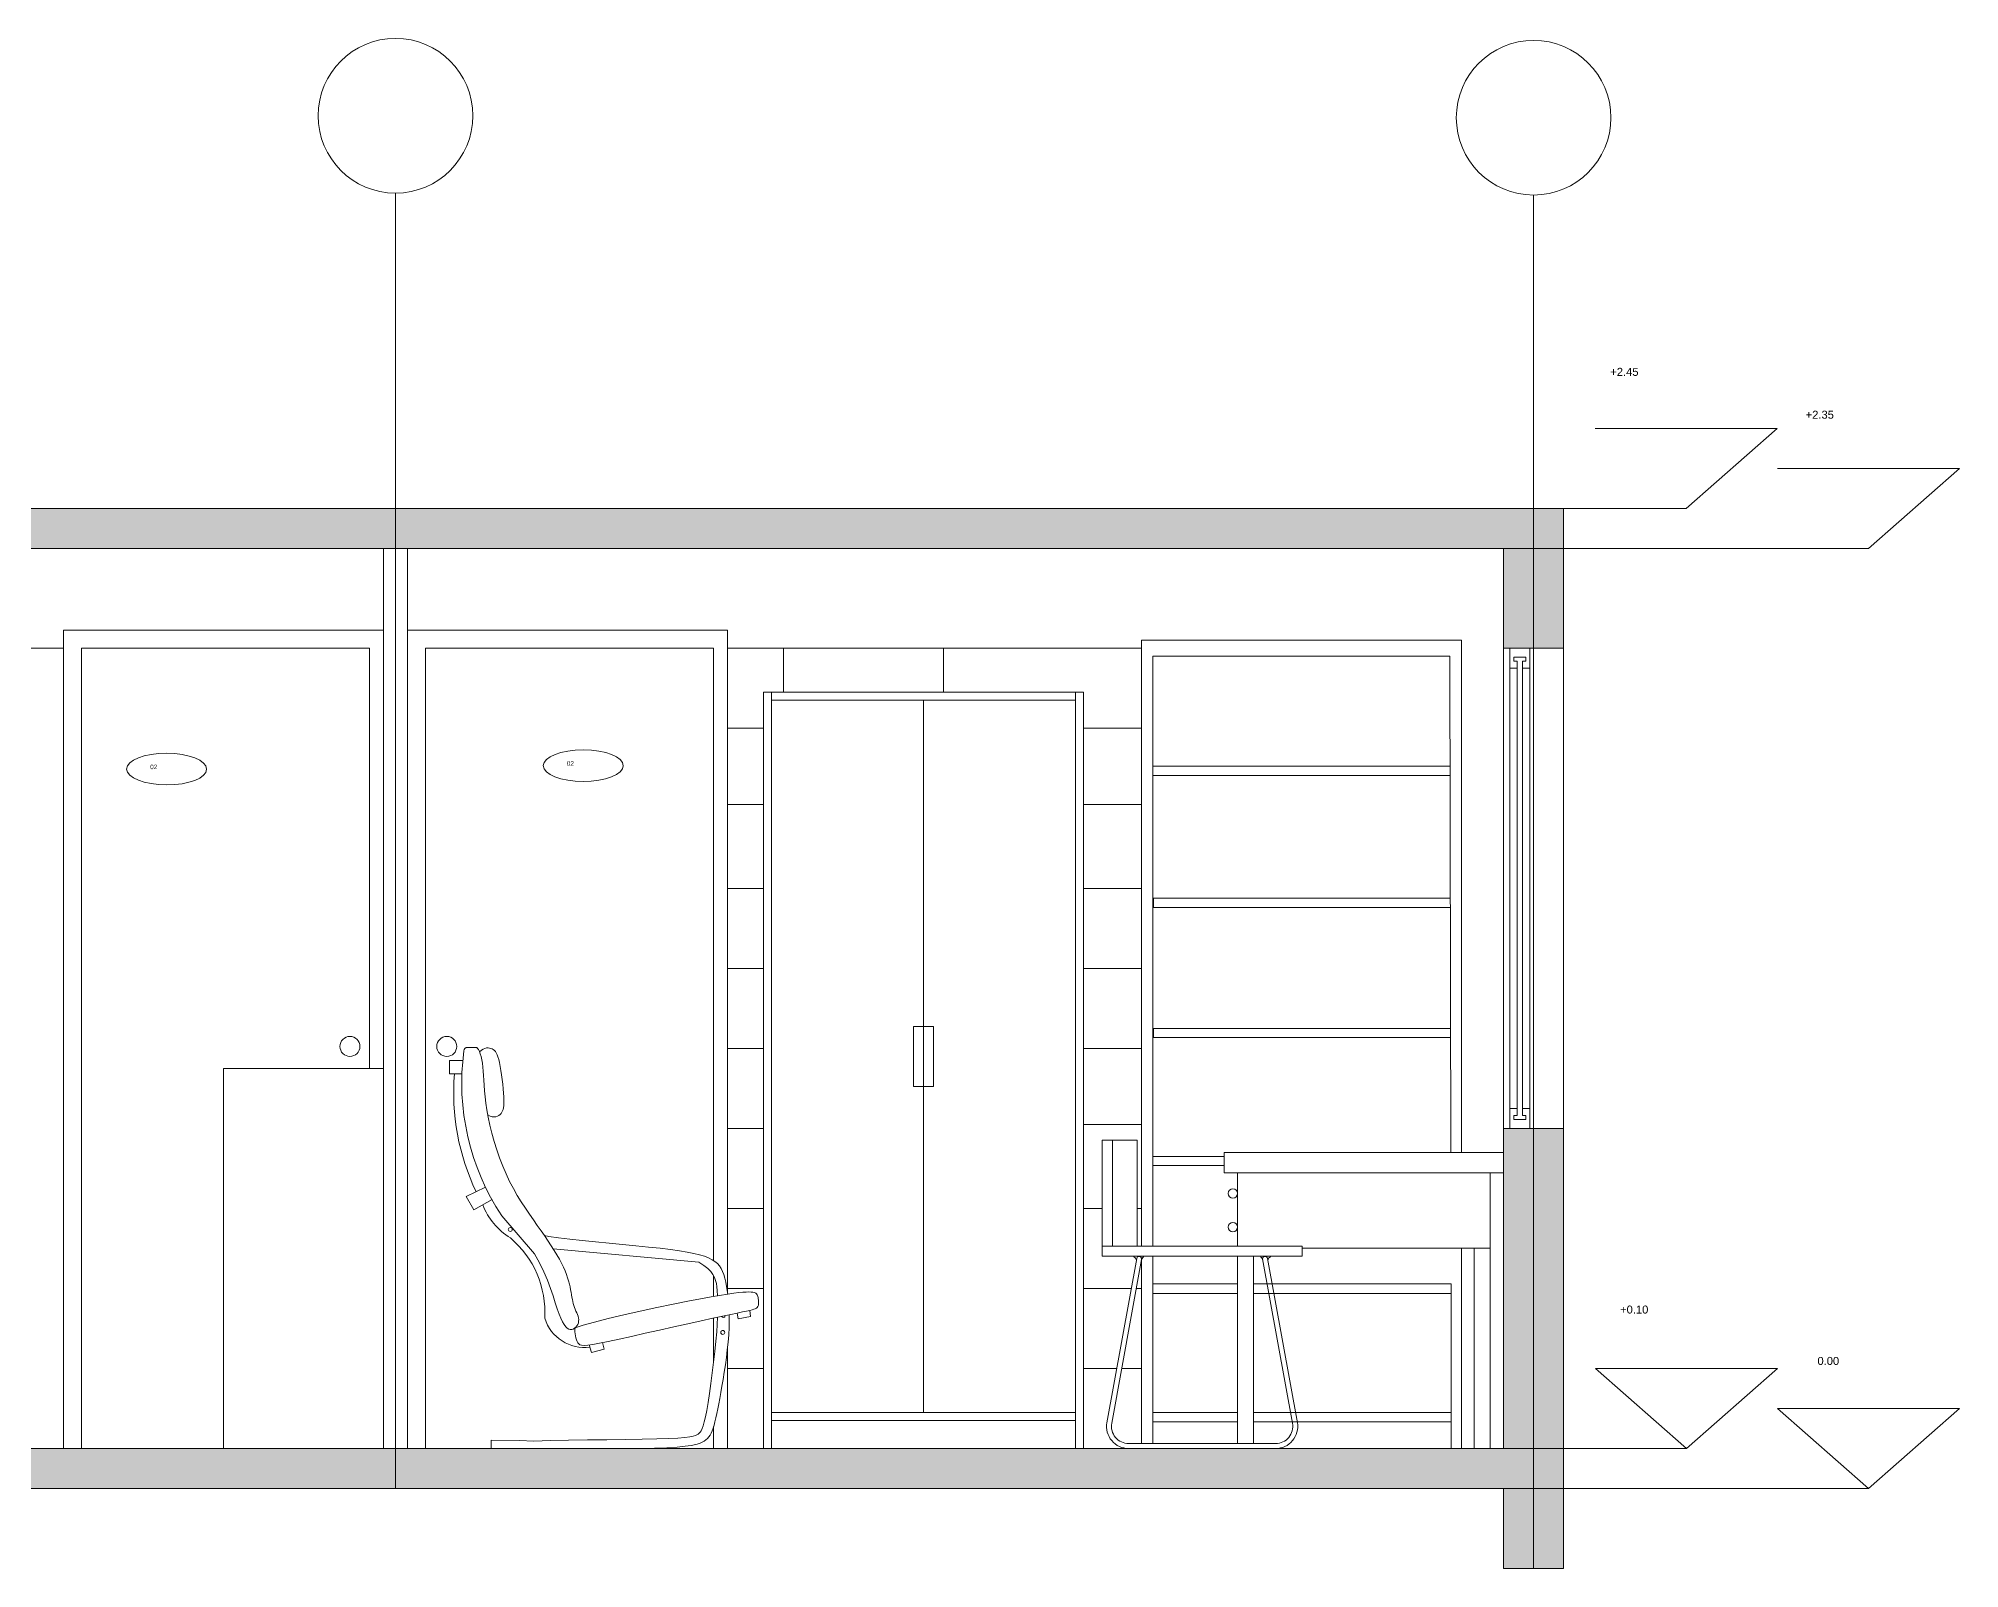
# Model space of a CAD drawing. Header units: centimetres. Extents: x -16179 to 12840, y -10704 to 3856.
# Drawn here: x -7922.5 to -7442.2, y -8269.2 to -7886.8 of the extents above; entities that cross this region are included whole.
import ezdxf

# ---------------------------------------------------------------- set-up
doc = ezdxf.new("R2010")
doc.units = ezdxf.units.CM
doc.header["$MEASUREMENT"] = 0
for name, color, linetype, lineweight in [('___Num_Penna__7_Num_Penna__7_Num_Penna__7_Num_Penna__7_Num_Penna__7_Num_Penna__7_Num_Penna__7_Num_Penna__7_Num_Penna__7_Num_Penna__7', 7, 'Continuous', 18), ('A-ELEV-MBE1_Num_Penna__7_Num_Penna__7_Num_Penna__7_Num_Penna__7_Num_Penna__7_Num_Penna__7_Num_Penna__7_Num_Penna__7_Num_Penna__7_Num_Penna__7', 7, 'Continuous', 18), ('A-FURN_Num_Penna__251_Num_Penna__251_Num_Penna__251_Num_Penna__251_Num_Penna__251_Num_Penna__251_Num_Penna__251_Num_Penna__251_Num_Penna__251_Num_Penna__251_Num_Penna__251', 251, 'Continuous', 18), ('A-FURN_Num_Penna__8_Num_Penna__8_Num_Penna__8_Num_Penna__8_Num_Penna__8_Num_Penna__8_Num_Penna__8_Num_Penna__8_Num_Penna__8_Num_Penna__8', 8, 'Continuous', 18), ('A-SECT-MCUT_Num_Penna__7_Num_Penna__7_Num_Penna__7_Num_Penna__7_Num_Penna__7_Num_Penna__7_Num_Penna__7_Num_Penna__7_Num_Penna__7_Num_Penna__7', 7, 'Continuous', 18), ('A-SECT-PATT_Num_Penna__11_Num_Penna__7_Num_Penna__7_Num_Penna__7_Num_Penna__7_Num_Penna__7_Num_Penna__7_Num_Penna__7_Num_Penna__7_Num_Penna__7', 7, 'Continuous', 18), ('AA - linee quote_Num_Penna__3_Num_Penna__3_Num_Penna__3_Num_Penna__3_Num_Penna__3_Num_Penna__3_Num_Penna__3_Num_Penna__3_Num_Penna__3_Num_Penna__3', 3, 'Continuous', 18), ('AA - montanti_Num_Penna__7_Num_Penna__7_Num_Penna__7_Num_Penna__7_Num_Penna__7_Num_Penna__7_Num_Penna__7_Num_Penna__7_Num_Penna__7_Num_Penna__7', 7, 'Continuous', 18), ('AA - pareti sezionate_Num_Penna__7_Num_Penna__7_Num_Penna__7_Num_Penna__7_Num_Penna__7_Num_Penna__7_Num_Penna__7_Num_Penna__7_Num_Penna__7_Num_Penna__7', 7, 'Continuous', 18), ('AA - perimetri giardino_Num_Penna__6_Num_Penna__6_Num_Penna__6_Num_Penna__6_Num_Penna__6_Num_Penna__6_Num_Penna__6_Num_Penna__6_Num_Penna__6_Num_Penna__6', 6, 'Continuous', 18), ('AA - serramenti e porte_Num_Penna__4_Num_Penna__4_Num_Penna__4_Num_Penna__4_Num_Penna__4_Num_Penna__4_Num_Penna__4_Num_Penna__4_Num_Penna__4_Num_Penna__4', 4, 'Continuous', 18), ('AA - struttura finestre_Num_Penna__6_Num_Penna__6_Num_Penna__6_Num_Penna__6_Num_Penna__6_Num_Penna__6_Num_Penna__6_Num_Penna__6_Num_Penna__6_Num_Penna__6', 6, 'Continuous', 18), ('AA- arredo_Num_Penna__8_Num_Penna__8_Num_Penna__8_Num_Penna__8_Num_Penna__8_Num_Penna__8_Num_Penna__8_Num_Penna__8_Num_Penna__8_Num_Penna__8', 8, 'Continuous', 18), ('IKE120036-t1_Num_Penna__255_Num_Penna__255_Num_Penna__255_Num_Penna__255_Num_Penna__255_Num_Penna__255_Num_Penna__255_Num_Penna__255_Num_Penna__255_Num_Penna__255', 255, 'Continuous', 18), ('SEZIONE ARREDO_Num_Penna__1_Num_Penna__255_Num_Penna__255_Num_Penna__255_Num_Penna__255_Num_Penna__255_Num_Penna__255_Num_Penna__255_Num_Penna__255_Num_Penna__255', 255, 'Continuous', 18), ('SIMBOLI PORTE_Num_Penna__3_Num_Penna__3_Num_Penna__3_Num_Penna__3_Num_Penna__3_Num_Penna__3_Num_Penna__3_Num_Penna__3_Num_Penna__3_Num_Penna__3', 3, 'Continuous', 18)]:
    doc.layers.add(name, color=color, linetype=linetype, lineweight=lineweight)
doc.styles.add('GENERATED_STYLE_1', font='Arial.ttf')

msp = doc.modelspace()

# ---------------------------------------------------------------- hatches: boundary and pattern name
at = {"layer": 'A-SECT-PATT_Num_Penna__11_Num_Penna__7_Num_Penna__7_Num_Penna__7_Num_Penna__7_Num_Penna__7_Num_Penna__7_Num_Penna__7_Num_Penna__7_Num_Penna__7', "linetype": 'Continuous', "lineweight": 18}
for points in [[(-8146.16, -8004.27), (-8146.16, -8039.2), (-8131.16, -8039.2), (-8131.16, -8014.27), (-7556.16, -8014.27), (-7556.16, -8039.2), (-7541.16, -8039.2), (-7541.16, -8004.27)], [(-8146.16, -8159.2), (-8146.16, -8269.2), (-8131.16, -8269.2), (-8131.16, -8249.2), (-7556.16, -8249.2), (-7556.16, -8269.2), (-7541.16, -8269.2), (-7541.16, -8159.2), (-7556.16, -8159.2), (-7556.16, -8239.2), (-8131.16, -8239.2), (-8131.16, -8159.2)]]:
    msp.add_hatch(color=7, dxfattribs=at).paths.add_polyline_path(points)

# ---------------------------------------------------------------- linework, layer by layer
at = {"layer": '___Num_Penna__7_Num_Penna__7_Num_Penna__7_Num_Penna__7_Num_Penna__7_Num_Penna__7_Num_Penna__7_Num_Penna__7_Num_Penna__7_Num_Penna__7', "color": 7, "linetype": 'Continuous', "lineweight": 18}
msp.add_line((-7621.16, -8239.2), (-7628.87, -8239.2), dxfattribs=at)
at = {"layer": 'A-ELEV-MBE1_Num_Penna__7_Num_Penna__7_Num_Penna__7_Num_Penna__7_Num_Penna__7_Num_Penna__7_Num_Penna__7_Num_Penna__7_Num_Penna__7_Num_Penna__7', "color": 7, "linetype": 'Continuous', "lineweight": 18}
for p, q in [((-7911.66, -8239.2), (-7839.66, -8239.2)), ((-7696.16, -8239.2), (-7696.16, -8239.2))]:
    msp.add_line(p, q, dxfattribs=at)
at = {"layer": 'A-ELEV-MBE1_Num_Penna__7_Num_Penna__7_Num_Penna__7_Num_Penna__7_Num_Penna__7_Num_Penna__7_Num_Penna__7_Num_Penna__7_Num_Penna__7_Num_Penna__7', "color": 7, "linetype": 'Continuous', "lineweight": 18, "flags": 128}
msp.add_lwpolyline([(-7646.73, -8059.2), (-7646.73, -8039.2)], dxfattribs=at)
at = {"layer": 'A-FURN_Num_Penna__251_Num_Penna__251_Num_Penna__251_Num_Penna__251_Num_Penna__251_Num_Penna__251_Num_Penna__251_Num_Penna__251_Num_Penna__251_Num_Penna__251_Num_Penna__251', "color": 251, "linetype": 'Continuous', "lineweight": 18}
for p, q in [((-7647.79, -8162.16), (-7653.97, -8162.16)), ((-7647.79, -8162.16), (-7647.79, -8188.6)), ((-7626.01, -8166.19), (-7643.73, -8166.19)), ((-7643.73, -8168.49), (-7626.01, -8168.49)), ((-7806.54, -8181.1), (-7806.62, -8181.03)), ((-7648.62, -8191.16), (-7648.62, -8191.2)), ((-7648.62, -8191.2), (-7648.62, -8191.32)), ((-7646.16, -8191.16), (-7646.16, -8191.2)), ((-7646.16, -8191.2), (-7646.16, -8191.32)), ((-7616.9, -8191.16), (-7616.9, -8191.2)), ((-7616.9, -8191.2), (-7616.9, -8191.32)), ((-7614.44, -8191.16), (-7614.44, -8191.2)), ((-7614.44, -8191.2), (-7614.44, -8191.32)), ((-7753.66, -8239.2), (-7825.66, -8239.2)), ((-7613.17, -8239.2), (-7649.9, -8239.2))]:
    msp.add_line(p, q, dxfattribs=at)
at = {"layer": 'A-FURN_Num_Penna__251_Num_Penna__251_Num_Penna__251_Num_Penna__251_Num_Penna__251_Num_Penna__251_Num_Penna__251_Num_Penna__251_Num_Penna__251_Num_Penna__251_Num_Penna__251', "color": 251, "linetype": 'Continuous', "lineweight": 18, "flags": 128}
for points in [[(-7647.79, -8179.2), (-7646.73, -8179.2)], [(-7750.16, -8199.2), (-7741.18, -8199.2)], [(-7646.73, -8199.2), (-7648, -8199.2)], [(-7747.77, -8205.34), (-7747.54, -8206.78), (-7744.4, -8206.18), (-7744.64, -8204.69)], [(-7784.18, -8215.21), (-7780.99, -8214.35), (-7781.4, -8212.7)], [(-7784.18, -8215.21), (-7784.75, -8213.3)], [(-7651.64, -8219.2), (-7646.73, -8219.2)]]:
    msp.add_lwpolyline(points, dxfattribs=at)
at = {"layer": 'A-FURN_Num_Penna__251_Num_Penna__251_Num_Penna__251_Num_Penna__251_Num_Penna__251_Num_Penna__251_Num_Penna__251_Num_Penna__251_Num_Penna__251_Num_Penna__251_Num_Penna__251', "color": 251, "linetype": 'Continuous', "lineweight": 18}
msp.add_circle((-7804.49, -8184.46), 0.494, dxfattribs=at)
for centre, radius, start, end in [((-7760.93, -8150.21), 57.72, 175.3648, 205.4972), ((-7820.38, -8205.26), 24.56, 356.7367, 49.6259), ((-7786.04, -8203.67), 10.26, 196.9137, 278.108)]:
    msp.add_arc(centre, radius, start, end, dxfattribs=at)
at = {"layer": 'A-FURN_Num_Penna__8_Num_Penna__8_Num_Penna__8_Num_Penna__8_Num_Penna__8_Num_Penna__8_Num_Penna__8_Num_Penna__8_Num_Penna__8_Num_Penna__8', "color": 8, "linetype": 'Continuous', "lineweight": 18}
msp.add_line((-7830.16, -8067.09), (-7830.16, -8239.2), dxfattribs=at)
at = {"layer": 'A-SECT-MCUT_Num_Penna__7_Num_Penna__7_Num_Penna__7_Num_Penna__7_Num_Penna__7_Num_Penna__7_Num_Penna__7_Num_Penna__7_Num_Penna__7_Num_Penna__7', "color": 7, "linetype": 'Continuous', "lineweight": 18}
for p, q in [((-7836.16, -8034.7), (-7836.16, -8014.27)), ((-7830.16, -8034.7), (-7830.16, -8014.27)), ((-7836.16, -8034.7), (-7836.16, -8239.2)), ((-7830.16, -8034.7), (-7830.16, -8239.2))]:
    msp.add_line(p, q, dxfattribs=at)
at = {"layer": 'AA - linee quote_Num_Penna__3_Num_Penna__3_Num_Penna__3_Num_Penna__3_Num_Penna__3_Num_Penna__3_Num_Penna__3_Num_Penna__3_Num_Penna__3_Num_Penna__3', "color": 3, "linetype": 'Continuous', "lineweight": 18}
for p, q in [((-7833.19, -8249.2), (-7833.19, -7925.43)), ((-7548.66, -8269.2), (-7548.66, -7925.92)), ((-7487.79, -7984.25), (-7533.3, -7984.25)), ((-7510.54, -8004.27), (-7487.79, -7984.25)), ((-7442.18, -7994.25), (-7487.68, -7994.25)), ((-7464.93, -8014.27), (-7442.18, -7994.25)), ((-7556.16, -8004.27), (-7510.54, -8004.27)), ((-7556.16, -8014.27), (-7510.43, -8014.27)), ((-7510.43, -8014.27), (-7464.93, -8014.27)), ((-7533.18, -8219.18), (-7510.43, -8239.2)), ((-7487.68, -8219.18), (-7533.18, -8219.18)), ((-7510.43, -8239.2), (-7487.68, -8219.18)), ((-7487.68, -8229.18), (-7464.93, -8249.2)), ((-7442.18, -8229.18), (-7487.68, -8229.18)), ((-7464.93, -8249.2), (-7442.18, -8229.18)), ((-7556.16, -8239.2), (-7510.43, -8239.2)), ((-7556.16, -8249.2), (-7464.93, -8249.2))]:
    msp.add_line(p, q, dxfattribs=at)
for centre in [(-7833.19, -7906.1), (-7548.66, -7906.59)]:
    msp.add_circle(centre, 19.33, dxfattribs=at)
at = {"layer": 'AA - montanti_Num_Penna__7_Num_Penna__7_Num_Penna__7_Num_Penna__7_Num_Penna__7_Num_Penna__7_Num_Penna__7_Num_Penna__7_Num_Penna__7_Num_Penna__7', "color": 7, "linetype": 'Continuous', "lineweight": 18}
for p, q in [((-7554.62, -8039.2), (-7554.62, -8044.2)), ((-7549.62, -8044.2), (-7549.62, -8039.2)), ((-7554.62, -8044.2), (-7552.77, -8044.2)), ((-7551.47, -8044.2), (-7549.62, -8044.2)), ((-7554.62, -8154.2), (-7552.77, -8154.2)), ((-7554.62, -8154.2), (-7554.62, -8159.2)), ((-7551.47, -8154.2), (-7549.62, -8154.2)), ((-7549.62, -8154.2), (-7549.62, -8159.2))]:
    msp.add_line(p, q, dxfattribs=at)
at = {"layer": 'AA - pareti sezionate_Num_Penna__7_Num_Penna__7_Num_Penna__7_Num_Penna__7_Num_Penna__7_Num_Penna__7_Num_Penna__7_Num_Penna__7_Num_Penna__7_Num_Penna__7', "color": 7, "linetype": 'Continuous', "lineweight": 18}
for p, q in [((-8146.16, -8004.27), (-7541.16, -8004.27)), ((-7541.16, -8039.2), (-7541.16, -8004.27)), ((-7556.16, -8014.27), (-8131.16, -8014.27)), ((-7556.16, -8039.2), (-7556.16, -8014.27)), ((-7556.16, -8039.2), (-7541.16, -8039.2)), ((-7556.16, -8239.2), (-7556.16, -8159.2)), ((-7556.16, -8159.2), (-7541.16, -8159.2)), ((-7541.16, -8159.2), (-7541.16, -8239.2)), ((-7541.16, -8269.2), (-7541.16, -8239.2)), ((-7556.16, -8249.2), (-7556.16, -8269.2)), ((-7556.16, -8269.2), (-7541.16, -8269.2))]:
    msp.add_line(p, q, dxfattribs=at)
at = {"layer": 'AA - pareti sezionate_Num_Penna__7_Num_Penna__7_Num_Penna__7_Num_Penna__7_Num_Penna__7_Num_Penna__7_Num_Penna__7_Num_Penna__7_Num_Penna__7_Num_Penna__7', "color": 7, "linetype": 'Continuous', "lineweight": 18, "flags": 128}
for points in [[(-7556.16, -8239.2), (-8131.16, -8239.2)], [(-8131.16, -8249.2), (-7556.16, -8249.2)]]:
    msp.add_lwpolyline(points, dxfattribs=at)
at = {"layer": 'AA - perimetri giardino_Num_Penna__6_Num_Penna__6_Num_Penna__6_Num_Penna__6_Num_Penna__6_Num_Penna__6_Num_Penna__6_Num_Penna__6_Num_Penna__6_Num_Penna__6', "color": 6, "linetype": 'Continuous', "lineweight": 18}
for p, q in [((-7656.53, -8162.16), (-7656.53, -8191.16)), ((-7653.97, -8162.16), (-7656.53, -8162.16)), ((-7653.97, -8162.16), (-7653.97, -8188.6)), ((-7626.01, -8165.2), (-7556.16, -8165.2)), ((-7626.01, -8165.2), (-7626.01, -8170.3)), ((-7815.49, -8176.25), (-7810.66, -8173.91)), ((-7556.16, -8170.3), (-7626.01, -8170.3)), ((-7815.49, -8176.25), (-7813.63, -8179.53)), ((-7813.63, -8179.53), (-7809.06, -8176.99)), ((-7606.53, -8188.6), (-7656.53, -8188.6)), ((-7606.53, -8188.6), (-7606.53, -8191.16)), ((-7606.53, -8191.16), (-7656.53, -8191.16)), ((-7606.53, -8191.16), (-7656.53, -8191.16))]:
    msp.add_line(p, q, dxfattribs=at)
at = {"layer": 'AA - perimetri giardino_Num_Penna__6_Num_Penna__6_Num_Penna__6_Num_Penna__6_Num_Penna__6_Num_Penna__6_Num_Penna__6_Num_Penna__6_Num_Penna__6_Num_Penna__6', "color": 6, "linetype": 'Continuous', "lineweight": 18, "flags": 128}
for points in [[(-7815.19, -8138.95), (-7812.88, -8139)], [(-7812.88, -8139), (-7812.66, -8139.19), (-7812.43, -8139.51), (-7812.22, -8139.97), (-7812.01, -8140.55), (-7811.81, -8141.24), (-7811.64, -8142.03), (-7811.48, -8142.91), (-7811.36, -8143.86), (-7811.27, -8144.88), (-7811.2, -8145.98), (-7811.13, -8147.16), (-7811.06, -8148.42), (-7810.95, -8149.79), (-7810.81, -8151.26), (-7810.62, -8152.85), (-7810.36, -8154.56), (-7810.02, -8156.4), (-7809.6, -8158.35), (-7809.1, -8160.36), (-7808.52, -8162.43), (-7807.88, -8164.51), (-7807.17, -8166.58), (-7806.39, -8168.62), (-7805.56, -8170.58), (-7804.66, -8172.46), (-7803.72, -8174.25), (-7802.74, -8175.95), (-7801.74, -8177.58), (-7800.73, -8179.14), (-7799.72, -8180.63), (-7798.72, -8182.07), (-7797.74, -8183.45), (-7796.8, -8184.79), (-7795.98, -8185.97)], [(-7810.12, -8155.83), (-7809.54, -8156.12), (-7809, -8156.29), (-7808.52, -8156.34), (-7808.08, -8156.3), (-7807.69, -8156.17), (-7807.35, -8155.98), (-7807.05, -8155.74), (-7806.79, -8155.47), (-7806.58, -8155.17), (-7806.4, -8154.84), (-7806.27, -8154.46), (-7806.17, -8154.01), (-7806.11, -8153.49), (-7806.08, -8152.88), (-7806.09, -8152.16), (-7806.12, -8151.31), (-7806.19, -8150.35), (-7806.27, -8149.28), (-7806.39, -8148.15), (-7806.52, -8146.99), (-7806.66, -8145.84), (-7806.83, -8144.72), (-7807, -8143.68), (-7807.18, -8142.76), (-7807.37, -8141.97), (-7807.57, -8141.32), (-7807.78, -8140.78), (-7808, -8140.34), (-7808.23, -8140), (-7808.48, -8139.72), (-7808.75, -8139.51), (-7809.04, -8139.34), (-7809.36, -8139.2), (-7809.7, -8139.11), (-7810.06, -8139.07), (-7810.44, -8139.09), (-7810.84, -8139.2), (-7811.27, -8139.39), (-7811.71, -8139.67), (-7812.18, -8140.08)], [(-7816.36, -8142.25), (-7819.69, -8142.25), (-7819.69, -8145.55), (-7816.58, -8145.55)], [(-7795.96, -8185.97), (-7793.5, -8189.68), (-7792.82, -8190.79), (-7792.2, -8191.86), (-7791.66, -8192.88), (-7791.19, -8193.85), (-7790.79, -8194.78), (-7790.45, -8195.67), (-7790.16, -8196.52), (-7789.92, -8197.33), (-7789.73, -8198.09), (-7789.56, -8198.82), (-7789.42, -8199.51), (-7789.29, -8200.16), (-7789.18, -8200.78), (-7789.07, -8201.37), (-7788.97, -8201.93), (-7788.86, -8202.46), (-7788.74, -8202.97), (-7788.6, -8203.47), (-7788.44, -8203.94), (-7788.27, -8204.41), (-7788.07, -8204.86), (-7787.88, -8205.3), (-7787.71, -8205.73), (-7787.56, -8206.16), (-7787.45, -8206.58), (-7787.39, -8206.99), (-7787.4, -8207.4), (-7787.48, -8207.81), (-7787.64, -8208.2), (-7787.85, -8208.56), (-7788.12, -8208.88), (-7788.43, -8209.14), (-7788.76, -8209.33), (-7789.12, -8209.44), (-7789.5, -8209.45), (-7789.87, -8209.35), (-7790.25, -8209.12), (-7790.64, -8208.76), (-7791.04, -8208.23), (-7791.44, -8207.54), (-7791.87, -8206.66), (-7792.31, -8205.58), (-7792.78, -8204.29), (-7793.27, -8202.78), (-7793.81, -8201.07), (-7794.44, -8199.18), (-7795.19, -8197.16), (-7796.09, -8195.02), (-7797.18, -8192.8), (-7798.47, -8190.53), (-7806.61, -8181.02)], [(-7788.26, -8209.03), (-7786.27, -8208.37), (-7783.45, -8207.58), (-7780.01, -8206.72), (-7776.13, -8205.8), (-7772, -8204.88), (-7767.84, -8203.98), (-7763.81, -8203.14), (-7760.13, -8202.4), (-7756.95, -8201.78), (-7754.25, -8201.28), (-7750.12, -8200.6)], [(-7750.12, -8200.6), (-7750.12, -8200.6), (-7748.59, -8200.38), (-7747.34, -8200.24), (-7746.33, -8200.14), (-7745.52, -8200.09), (-7744.85, -8200.07), (-7744.3, -8200.08), (-7743.87, -8200.12), (-7743.53, -8200.19), (-7743.26, -8200.29), (-7743.07, -8200.41), (-7742.92, -8200.57), (-7742.8, -8200.76), (-7742.7, -8200.98), (-7742.63, -8201.22), (-7742.56, -8201.48), (-7742.51, -8201.75), (-7742.48, -8202.03), (-7742.45, -8202.31), (-7742.44, -8202.59), (-7742.44, -8202.85), (-7742.44, -8203.1), (-7742.47, -8203.33), (-7742.53, -8203.54), (-7742.62, -8203.74), (-7742.76, -8203.92), (-7742.97, -8204.09), (-7743.24, -8204.25), (-7743.6, -8204.4), (-7744.05, -8204.54), (-7744.64, -8204.69), (-7745.42, -8204.86), (-7746.44, -8205.07), (-7747.74, -8205.33), (-7749.39, -8205.67), (-7749.75, -8205.75)], [(-7749.75, -8205.75), (-7753.89, -8206.63), (-7756.81, -8207.27), (-7760.09, -8208), (-7763.6, -8208.79), (-7767.21, -8209.6), (-7770.78, -8210.4), (-7774.19, -8211.16), (-7777.3, -8211.84), (-7779.99, -8212.42), (-7782.17, -8212.86), (-7783.85, -8213.16), (-7785.12, -8213.35), (-7786.04, -8213.42), (-7786.68, -8213.39), (-7787.11, -8213.27), (-7787.39, -8213.06), (-7787.6, -8212.77), (-7787.78, -8212.42), (-7787.94, -8212.01), (-7788.09, -8211.55), (-7788.2, -8211.07), (-7788.28, -8210.56), (-7788.32, -8210.04), (-7788.32, -8209.53), (-7788.26, -8209.03)]]:
    msp.add_lwpolyline(points, dxfattribs=at)
at = {"layer": 'AA - perimetri giardino_Num_Penna__6_Num_Penna__6_Num_Penna__6_Num_Penna__6_Num_Penna__6_Num_Penna__6_Num_Penna__6_Num_Penna__6_Num_Penna__6_Num_Penna__6', "color": 6, "linetype": 'Continuous', "lineweight": 18}
for centre, radius, start, end in [((-7756.61, -8147.83), 60.02, 172.3224, 213.5756), ((-7815.24, -8139.79), 0.841, 86.3923, 181.379)]:
    msp.add_arc(centre, radius, start, end, dxfattribs=at)
at = {"layer": 'AA - serramenti e porte_Num_Penna__4_Num_Penna__4_Num_Penna__4_Num_Penna__4_Num_Penna__4_Num_Penna__4_Num_Penna__4_Num_Penna__4_Num_Penna__4_Num_Penna__4', "color": 4, "linetype": 'Continuous', "lineweight": 18}
for p, q in [((-7916.16, -8034.7), (-7916.16, -8239.2)), ((-7836.16, -8034.7), (-7916.16, -8034.7)), ((-7830.16, -8034.7), (-7750.16, -8034.7)), ((-7750.16, -8034.7), (-7750.16, -8078.25)), ((-7839.66, -8039.2), (-7911.66, -8039.2)), ((-7911.66, -8039.2), (-7911.66, -8239.2)), ((-7839.66, -8039.2), (-7839.66, -8144.2)), ((-7825.66, -8039.2), (-7753.66, -8039.2)), ((-7825.66, -8239.2), (-7825.66, -8039.2)), ((-7816.66, -8039.2), (-7753.66, -8039.2)), ((-7753.66, -8039.2), (-7753.66, -8078.25)), ((-7554.62, -8154.2), (-7554.62, -8044.2)), ((-7549.62, -8154.2), (-7549.62, -8044.2)), ((-7753.66, -8078.25), (-7753.66, -8192.25)), ((-7750.16, -8078.25), (-7750.16, -8199.19)), ((-7753.66, -8196.01), (-7753.65, -8201.18)), ((-7750.16, -8199.2), (-7750.16, -8200.46)), ((-7753.66, -8206.58), (-7753.66, -8217.64)), ((-7750.16, -8213.71), (-7750.16, -8239.2)), ((-7753.66, -8233.69), (-7753.66, -8239.2))]:
    msp.add_line(p, q, dxfattribs=at)
for centre in [(-7844.58, -8138.7), (-7820.37, -8138.7)]:
    msp.add_circle(centre, 2.5, dxfattribs=at)
at = {"layer": 'AA - struttura finestre_Num_Penna__6_Num_Penna__6_Num_Penna__6_Num_Penna__6_Num_Penna__6_Num_Penna__6_Num_Penna__6_Num_Penna__6_Num_Penna__6_Num_Penna__6', "color": 6, "linetype": 'Continuous', "lineweight": 18}
for p, q in [((-7552.12, -8041.43), (-7553.6, -8041.43)), ((-7553.6, -8041.43), (-7553.6, -8042.44)), ((-7553.6, -8042.44), (-7552.77, -8042.44)), ((-7552.77, -8042.44), (-7552.77, -8044.2)), ((-7552.77, -8044.2), (-7552.77, -8154.2)), ((-7552.12, -8041.43), (-7550.64, -8041.43)), ((-7550.64, -8042.44), (-7551.47, -8042.44)), ((-7551.47, -8042.44), (-7551.47, -8044.2)), ((-7551.47, -8154.2), (-7551.47, -8044.2)), ((-7550.64, -8041.43), (-7550.64, -8042.44)), ((-7552.77, -8155.97), (-7552.77, -8154.2)), ((-7551.47, -8155.97), (-7551.47, -8154.2)), ((-7553.6, -8156.97), (-7553.6, -8155.97)), ((-7553.6, -8155.97), (-7552.77, -8155.97)), ((-7552.12, -8156.97), (-7553.6, -8156.97)), ((-7552.12, -8156.97), (-7550.64, -8156.97)), ((-7550.64, -8155.97), (-7551.47, -8155.97)), ((-7550.64, -8156.97), (-7550.64, -8155.97))]:
    msp.add_line(p, q, dxfattribs=at)
at = {"layer": 'AA- arredo_Num_Penna__8_Num_Penna__8_Num_Penna__8_Num_Penna__8_Num_Penna__8_Num_Penna__8_Num_Penna__8_Num_Penna__8_Num_Penna__8_Num_Penna__8', "color": 8, "linetype": 'Continuous', "lineweight": 18}
for p, q in [((-7736.16, -8039.2), (-7646.73, -8039.2)), ((-7736.16, -8050.2), (-7736.16, -8039.2)), ((-7696.16, -8039.2), (-7696.16, -8050.2)), ((-7696.16, -8050.2), (-7696.16, -8039.2)), ((-7696.16, -8050.2), (-7696.16, -8039.2)), ((-7566.73, -8037.2), (-7646.73, -8037.2)), ((-7566.73, -8165.2), (-7566.73, -8037.2)), ((-7556.16, -8159.2), (-7556.16, -8039.2)), ((-7541.16, -8039.2), (-7541.16, -8159.2)), ((-7643.84, -8188.6), (-7643.84, -8041.2)), ((-7643.84, -8041.2), (-7569.61, -8041.2)), ((-7569.61, -8041.2), (-7569.32, -8165.2)), ((-7739.18, -8050.2), (-7739.18, -8239.2)), ((-7739.18, -8052.2), (-7663.18, -8052.2)), ((-7701.18, -8052.2), (-7701.18, -8230.2)), ((-7663.18, -8050.2), (-7663.18, -8239.2)), ((-7569.55, -8068.69), (-7643.73, -8068.69)), ((-7643.73, -8070.99), (-7569.54, -8070.99)), ((-7741.18, -8078.25), (-7750.16, -8078.25)), ((-7646.73, -8078.25), (-7661.18, -8078.25)), ((-7569.47, -8101.69), (-7643.73, -8101.69)), ((-7643.73, -8101.69), (-7643.73, -8103.99)), ((-7643.73, -8103.99), (-7569.47, -8103.99)), ((-7569.39, -8134.19), (-7643.73, -8134.19)), ((-7643.73, -8134.19), (-7643.73, -8136.49)), ((-7643.73, -8136.49), (-7569.39, -8136.49)), ((-7646.73, -8158.25), (-7661.18, -8158.25)), ((-7622.68, -8188.6), (-7622.68, -8170.3)), ((-7559.49, -8239.2), (-7559.49, -8170.3)), ((-7794.89, -8186.17), (-7795.96, -8185.97)), ((-7792.42, -8186.52), (-7794.89, -8186.17)), ((-7789.61, -8186.86), (-7792.42, -8186.52)), ((-7786.5, -8187.2), (-7789.61, -8186.86)), ((-7783.21, -8187.54), (-7786.5, -8187.2)), ((-7779.81, -8187.87), (-7783.21, -8187.54)), ((-7776.4, -8188.2), (-7779.81, -8187.87)), ((-7773.07, -8188.52), (-7776.4, -8188.2)), ((-7769.91, -8188.84), (-7773.07, -8188.52)), ((-7793.75, -8189.31), (-7757.32, -8192.64)), ((-7767.01, -8189.15), (-7769.91, -8188.84)), ((-7764.44, -8189.47), (-7767.01, -8189.15)), ((-7762.2, -8189.78), (-7764.44, -8189.47)), ((-7760.26, -8190.1), (-7762.2, -8189.78)), ((-7758.59, -8190.43), (-7760.26, -8190.1)), ((-7757.17, -8190.78), (-7758.59, -8190.43)), ((-7757.32, -8192.64), (-7756.08, -8193.45)), ((-7755.95, -8191.16), (-7757.17, -8190.78)), ((-7756.08, -8193.45), (-7755.11, -8194.23)), ((-7754.93, -8191.56), (-7755.95, -8191.16)), ((-7754.06, -8192), (-7754.93, -8191.56)), ((-7753.33, -8192.47), (-7754.06, -8192)), ((-7752.71, -8192.99), (-7753.33, -8192.47)), ((-7752.19, -8193.57), (-7752.71, -8192.99)), ((-7751.76, -8194.22), (-7752.19, -8193.57)), ((-7647.88, -8191.67), (-7655.36, -8232.74)), ((-7646.68, -8191.95), (-7654.13, -8232.89)), ((-7643.84, -8237.96), (-7643.84, -8191.16)), ((-7622.68, -8237.96), (-7622.68, -8191.16)), ((-7618.68, -8237.96), (-7618.68, -8191.16)), ((-7616.41, -8191.83), (-7608.93, -8232.89)), ((-7615.19, -8191.67), (-7607.7, -8232.74)), ((-7559.49, -8189.16), (-7606.53, -8189.16)), ((-7563.49, -8239.2), (-7563.49, -8189.16)), ((-7755.11, -8194.23), (-7754.37, -8194.97)), ((-7754.37, -8194.97), (-7753.82, -8195.71)), ((-7753.82, -8195.71), (-7753.43, -8196.44)), ((-7753.43, -8196.44), (-7753.17, -8197.2)), ((-7753.17, -8197.2), (-7752.98, -8197.99)), ((-7752.98, -8197.99), (-7752.85, -8198.82)), ((-7751.41, -8194.93), (-7751.76, -8194.22)), ((-7751.11, -8195.73), (-7751.41, -8194.93)), ((-7750.85, -8196.61), (-7751.11, -8195.73)), ((-7750.62, -8197.6), (-7750.85, -8196.61)), ((-7750.41, -8198.68), (-7750.62, -8197.6)), ((-7622.68, -8198.05), (-7643.73, -8198.05)), ((-7597.54, -8198.05), (-7618.68, -8198.05)), ((-7575.73, -8198.05), (-7597.54, -8198.05)), ((-7575.73, -8198.05), (-7569.25, -8198.03)), ((-7569.25, -8239.2), (-7569.25, -8198.05)), ((-7752.85, -8198.82), (-7752.74, -8199.72)), ((-7752.74, -8199.72), (-7752.65, -8201.02)), ((-7750.14, -8200.6), (-7750.41, -8198.68)), ((-7643.73, -8200.49), (-7622.68, -8200.49)), ((-7618.68, -8200.49), (-7597.94, -8200.49)), ((-7597.94, -8200.49), (-7569.25, -8200.49)), ((-7752.72, -8206.38), (-7752.87, -8210.04)), ((-7749.79, -8208.97), (-7749.74, -8207.24)), ((-7749.74, -8207.24), (-7749.75, -8205.75)), ((-7753.09, -8212.39), (-7753.35, -8214.95)), ((-7752.87, -8210.04), (-7753.09, -8212.39)), ((-7750.25, -8214.52), (-7750.05, -8212.63)), ((-7750.05, -8212.63), (-7749.89, -8210.77)), ((-7749.89, -8210.77), (-7749.79, -8208.97)), ((-7753.35, -8214.95), (-7753.66, -8217.61)), ((-7750.73, -8218.3), (-7750.48, -8216.42)), ((-7750.48, -8216.42), (-7750.25, -8214.52)), ((-7753.99, -8220.31), (-7754.34, -8222.95)), ((-7753.66, -8217.61), (-7753.99, -8220.31)), ((-7751.57, -8223.62), (-7751.29, -8221.92)), ((-7751.29, -8221.92), (-7751.01, -8220.14)), ((-7751.01, -8220.14), (-7750.73, -8218.3)), ((-7754.7, -8225.45), (-7755.05, -8227.73)), ((-7754.34, -8222.95), (-7754.7, -8225.45)), ((-7752.36, -8228.06), (-7752.1, -8226.68)), ((-7752.1, -8226.68), (-7751.84, -8225.2)), ((-7751.84, -8225.2), (-7751.57, -8223.62)), ((-7755.71, -8231.3), (-7756, -8232.56)), ((-7755.39, -8229.7), (-7755.71, -8231.3)), ((-7755.05, -8227.73), (-7755.39, -8229.7)), ((-7753.32, -8232.49), (-7753.09, -8231.53)), ((-7753.09, -8231.53), (-7752.85, -8230.48)), ((-7752.85, -8230.48), (-7752.61, -8229.32)), ((-7752.61, -8229.32), (-7752.36, -8228.06)), ((-7739.18, -8230.2), (-7663.18, -8230.2)), ((-7622.68, -8230.19), (-7643.73, -8230.19)), ((-7569.25, -8230.19), (-7618.68, -8230.19)), ((-7602.81, -8230.19), (-7607.05, -8230.19)), ((-7767.87, -8236.79), (-7771.54, -8236.87)), ((-7764.91, -8236.7), (-7767.87, -8236.79)), ((-7762.61, -8236.58), (-7764.91, -8236.7)), ((-7760.88, -8236.45), (-7762.61, -8236.58)), ((-7759.64, -8236.3), (-7760.88, -8236.45)), ((-7758.77, -8236.14), (-7759.64, -8236.3)), ((-7758.2, -8235.97), (-7758.77, -8236.14)), ((-7757.82, -8235.78), (-7758.2, -8235.97)), ((-7757.54, -8235.59), (-7757.82, -8235.78)), ((-7757.29, -8235.38), (-7757.54, -8235.59)), ((-7757.04, -8235.12), (-7757.29, -8235.38)), ((-7756.79, -8234.75), (-7757.04, -8235.12)), ((-7756.54, -8234.23), (-7756.79, -8234.75)), ((-7756.27, -8233.52), (-7756.54, -8234.23)), ((-7756, -8232.56), (-7756.27, -8233.52)), ((-7755.59, -8237.02), (-7755.2, -8236.67)), ((-7755.2, -8236.67), (-7754.86, -8236.27)), ((-7754.86, -8236.27), (-7754.55, -8235.83)), ((-7754.55, -8235.83), (-7754.28, -8235.32)), ((-7754.28, -8235.32), (-7754.02, -8234.74)), ((-7754.02, -8234.74), (-7753.78, -8234.08)), ((-7753.78, -8234.08), (-7753.55, -8233.33)), ((-7753.55, -8233.33), (-7753.32, -8232.49)), ((-7739.18, -8232.2), (-7663.18, -8232.2)), ((-7643.73, -8232.49), (-7622.68, -8232.49)), ((-7618.68, -8232.49), (-7569.25, -8232.49)), ((-7607.05, -8232.49), (-7603.19, -8232.49)), ((-7809.26, -8237.09), (-7809.26, -8239.2)), ((-7802.16, -8237.2), (-7809.26, -8237.09)), ((-7798.63, -8237.33), (-7802.16, -8237.2)), ((-7794.48, -8237.21), (-7798.63, -8237.33)), ((-7789.93, -8237.12), (-7794.48, -8237.21)), ((-7785.17, -8237.05), (-7789.93, -8237.12)), ((-7780.38, -8236.99), (-7785.17, -8237.05)), ((-7775.78, -8236.93), (-7780.38, -8236.99)), ((-7771.54, -8236.87), (-7775.78, -8236.93)), ((-7768.45, -8239.15), (-7765.32, -8239)), ((-7765.32, -8239), (-7762.8, -8238.83)), ((-7762.8, -8238.83), (-7760.81, -8238.64)), ((-7760.81, -8238.64), (-7759.26, -8238.42)), ((-7759.26, -8238.42), (-7758.09, -8238.18)), ((-7758.09, -8238.18), (-7757.22, -8237.92)), ((-7757.22, -8237.92), (-7756.56, -8237.64)), ((-7756.56, -8237.64), (-7756.04, -8237.34)), ((-7756.04, -8237.34), (-7755.59, -8237.02)), ((-7649.9, -8237.96), (-7631.44, -8237.96)), ((-7613.17, -8237.96), (-7631.44, -8237.96))]:
    msp.add_line(p, q, dxfattribs=at)
at = {"layer": 'AA- arredo_Num_Penna__8_Num_Penna__8_Num_Penna__8_Num_Penna__8_Num_Penna__8_Num_Penna__8_Num_Penna__8_Num_Penna__8_Num_Penna__8_Num_Penna__8', "color": 8, "linetype": 'Continuous', "lineweight": 18, "flags": 128}
for points in [[(-7916.16, -8039.2), (-8121.16, -8039.2)], [(-7750.16, -8039.2), (-7736.16, -8039.2), (-7736.16, -8050.2)], [(-7646.73, -8099.2), (-7646.73, -8037.2)], [(-7566.73, -8039.2), (-7566.73, -8059.2)], [(-7741.18, -8059.2), (-7750.16, -8059.2)], [(-7646.73, -8059.2), (-7661.18, -8059.2)], [(-7566.73, -8078.25), (-7566.73, -8099.2)], [(-7566.73, -8099.2), (-7566.73, -8080.15)], [(-7750.16, -8099.2), (-7741.18, -8099.2)], [(-7661.18, -8099.2), (-7646.73, -8099.2)], [(-7646.73, -8188.6), (-7646.73, -8099.2)], [(-7566.73, -8099.2), (-7566.73, -8119.2)], [(-7741.18, -8119.2), (-7750.16, -8119.2)], [(-7646.73, -8119.2), (-7661.18, -8119.2)], [(-7566.73, -8119.2), (-7566.73, -8139.2)], [(-7750.16, -8139.2), (-7741.18, -8139.2)], [(-7661.18, -8139.2), (-7646.73, -8139.2)], [(-7646.73, -8139.2), (-7661.18, -8139.2)], [(-7750.16, -8159.2), (-7741.18, -8159.2)], [(-7741.18, -8159.2), (-7750.16, -8159.2)], [(-7741.18, -8179.2), (-7750.16, -8179.2)], [(-7661.18, -8179.2), (-7656.53, -8179.2)], [(-7646.73, -8237.96), (-7646.73, -8192.23)], [(-7566.73, -8189.16), (-7566.73, -8219.2)], [(-7649.25, -8199.2), (-7661.18, -8199.2)], [(-7741.18, -8219.15), (-7750.16, -8219.2)], [(-7750.16, -8219.2), (-7741.18, -8219.2)], [(-7661.18, -8219.2), (-7652.9, -8219.2)], [(-7566.73, -8219.2), (-7566.73, -8239.2)]]:
    msp.add_lwpolyline(points, dxfattribs=at)
for points in [[(-7741.18, -8050.2), (-7661.18, -8050.2), (-7661.18, -8239.2), (-7741.18, -8239.2)], [(-7698.68, -8148.7), (-7698.68, -8133.7), (-7703.68, -8133.7), (-7703.68, -8148.7)], [(-7876.16, -8239.2), (-7876.16, -8144.2), (-7836.16, -8144.2), (-7836.16, -8239.2)]]:
    msp.add_lwpolyline(points, close=True, dxfattribs=at)
at = {"layer": 'AA- arredo_Num_Penna__8_Num_Penna__8_Num_Penna__8_Num_Penna__8_Num_Penna__8_Num_Penna__8_Num_Penna__8_Num_Penna__8_Num_Penna__8_Num_Penna__8', "color": 8, "linetype": 'Continuous', "lineweight": 18}
for centre, radius in [((-7623.84, -8175.44), 1.16), ((-7623.84, -8183.85), 1.16), ((-7751.38, -8210.18), 0.494)]:
    msp.add_circle(centre, radius, dxfattribs=at)
for centre, radius, start, end in [((-7795.63, -8172.12), 16.92, 201.3538, 238.5141), ((-7648.89, -8192.19), 0.911, 358.663, 73.0643), ((-7647.27, -8191.78), 0.619, 344.107, 169.6741), ((-7645.47, -8192.38), 1.27, 123.323, 171.5301), ((-7617.6, -8192.38), 1.27, 8.4699, 56.677), ((-7615.8, -8191.78), 0.619, 10.3259, 184.752), ((-7614.18, -8192.19), 0.911, 106.9357, 181.337), ((-7751.23, -8205.95), 0.494, 205.4062, 358.6245), ((-7649.9, -8233.66), 5.54, 170.3625, 270), ((-7649.9, -8233.66), 4.3, 169.6775, 270), ((-7613.17, -8233.66), 5.54, 270, 9.6375), ((-7613.17, -8233.66), 4.3, 270, 10.3225)]:
    msp.add_arc(centre, radius, start, end, dxfattribs=at)
at = {"layer": 'IKE120036-t1_Num_Penna__255_Num_Penna__255_Num_Penna__255_Num_Penna__255_Num_Penna__255_Num_Penna__255_Num_Penna__255_Num_Penna__255_Num_Penna__255_Num_Penna__255', "color": 255, "linetype": 'Continuous', "lineweight": 18}
for p, q in [((-7696.16, -8239.2), (-7693.28, -8239.2)), ((-7619.05, -8239.2), (-7616.16, -8239.2))]:
    msp.add_line(p, q, dxfattribs=at)
at = {"layer": 'SEZIONE ARREDO_Num_Penna__1_Num_Penna__255_Num_Penna__255_Num_Penna__255_Num_Penna__255_Num_Penna__255_Num_Penna__255_Num_Penna__255_Num_Penna__255_Num_Penna__255', "color": 255, "linetype": 'Continuous', "lineweight": 18}
for p, q in [((-7658.92, -8239.2), (-7653.72, -8239.2)), ((-7612.39, -8239.2), (-7607.05, -8239.2)), ((-7559.49, -8239.2), (-7563.49, -8239.2)), ((-7556.16, -8239.2), (-7562.16, -8239.2))]:
    msp.add_line(p, q, dxfattribs=at)
at = {"layer": 'SIMBOLI PORTE_Num_Penna__3_Num_Penna__3_Num_Penna__3_Num_Penna__3_Num_Penna__3_Num_Penna__3_Num_Penna__3_Num_Penna__3_Num_Penna__3_Num_Penna__3', "color": 3, "linetype": 'Continuous', "lineweight": 18}
for centre in [(-7890.4, -8069.39), (-7786.24, -8068.54)]:
    msp.add_ellipse(centre, major_axis=(-10, 0.02), ratio=0.395468, dxfattribs=at)

# ---------------------------------------------------------------- texts
at = {"layer": 'AA - linee quote_Num_Penna__3_Num_Penna__3_Num_Penna__3_Num_Penna__3_Num_Penna__3_Num_Penna__3_Num_Penna__3_Num_Penna__3_Num_Penna__3_Num_Penna__3', "color": 3, "linetype": 'Continuous', "lineweight": 18, "char_height": 2, "attachment_point": 1, "style": 'GENERATED_STYLE_1'}
for s, insert in [('\\A1;+2.45', (-7529.5, -7969.11)), ('\\A1;+2.35', (-7480.66, -7979.82)), ('\\A1;+0.10', (-7527.05, -8203.47)), ('\\A1;0.00', (-7477.71, -8216.31))]:
    msp.add_mtext(s, dxfattribs=dict(at, insert=insert))
at = {"layer": 'SIMBOLI PORTE_Num_Penna__3_Num_Penna__3_Num_Penna__3_Num_Penna__3_Num_Penna__3_Num_Penna__3_Num_Penna__3_Num_Penna__3_Num_Penna__3_Num_Penna__3', "color": 3, "linetype": 'Continuous', "lineweight": 18, "char_height": 1.133, "attachment_point": 7, "style": 'GENERATED_STYLE_1'}
for insert in [(-7894.51, -8069.42), (-7790.35, -8068.57)]:
    msp.add_mtext('\\A1;02', dxfattribs=dict(at, insert=insert))

doc.saveas('drawing.dxf')
